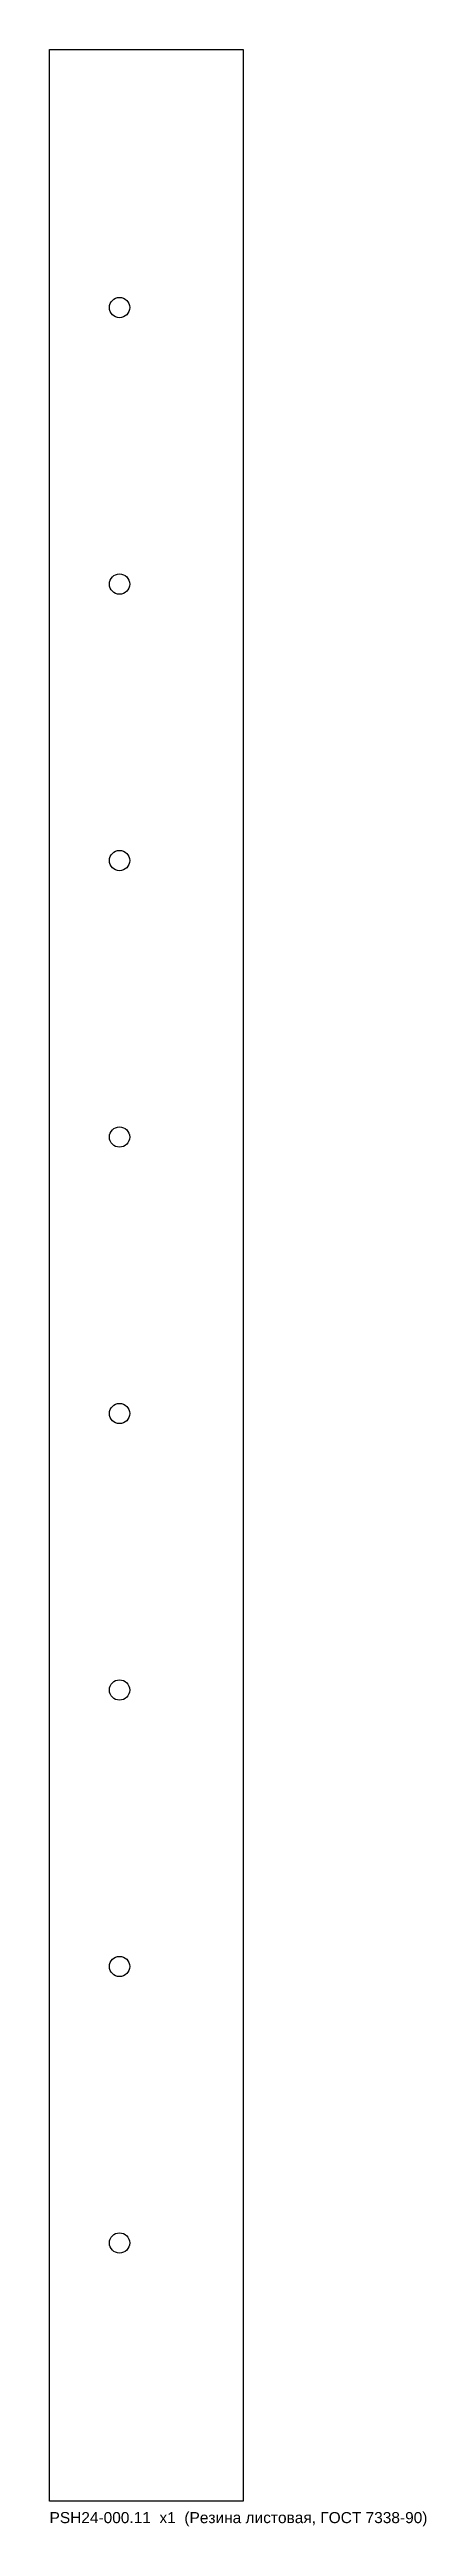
# Model space of a CAD drawing. Header units: millimetres. Extents: x 0 to 204, y -679 to 665.
import ezdxf

# ---------------------------------------------------------------- set-up
doc = ezdxf.new("R2010")
doc.units = ezdxf.units.MM
for name, color, linetype in [('CUT', 1, 'Continuous'), ('CUT_INNER', 3, 'Continuous'), ('MARK', 5, 'Continuous')]:
    doc.layers.add(name, color=color, linetype=linetype)
doc.styles.add('GOST', font='Arial')

msp = doc.modelspace()

# ---------------------------------------------------------------- linework, layer by layer
at = {"layer": 'CUT'}
for p, q in [((0, 665), (105, 665)), ((0, -665), (0, 665)), ((105, 665), (105, -665)), ((105, -665), (0, -665))]:
    msp.add_line(p, q, dxfattribs=at)
at = {"layer": 'CUT_INNER'}
for centre in [(38, 525), (38, 375), (38, 225), (38, 75), (38, -75), (38, -225), (38, -375), (38, -525)]:
    msp.add_circle(centre, 5.5, dxfattribs=at)

# ---------------------------------------------------------------- texts
at = {"layer": 'MARK', "style": 'GOST'}
msp.add_text('PSH24-000.11  x1  (Резина листовая, ГОСТ 7338-90)', height=6, dxfattribs=at).set_placement((0, -677))

doc.saveas('drawing.dxf')
